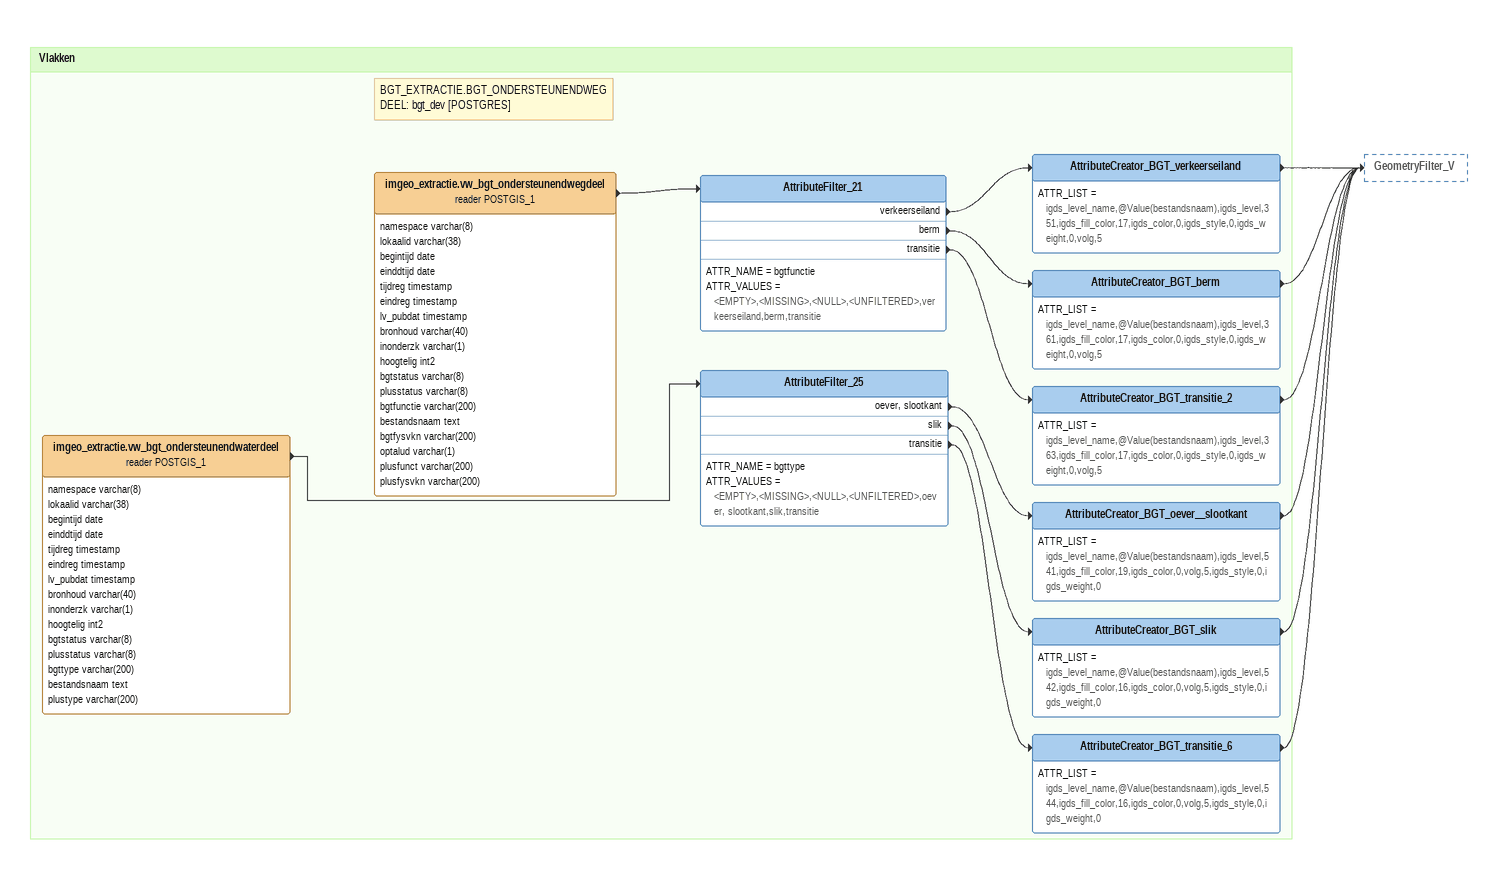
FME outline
Bookmark: Vlakken
imgeo_extractie.vw_bgt_ondersteunendwaterdeel (reader POSTGIS_1)
    attributes: namespace varchar(8), lokaalid varchar(38), begintijd date, einddtijd date, tijdreg timestamp, eindreg timestamp, lv_pubdat timestamp, bronhoud varchar(40), inonderzk varchar(1), hoogtelig int2, bgtstatus varchar(8), plusstatus varchar(8), bgttype varchar(200), bestandsnaam text, plustype varchar(200)
    -> AttributeFilter_25
AttributeFilter_25
    ATTR_NAME = bgttype
    ATTR_VALUES = <EMPTY>,<MISSING>,<NULL>,<UNFILTERED>,oever, slootkant,slik,transitie
    oever, slootkant -> AttributeCreator_BGT_oever__slootkant
    slik -> AttributeCreator_BGT_slik
    transitie -> AttributeCreator_BGT_transitie_6
AttributeCreator_BGT_oever__slootkant
    ATTR_LIST = igds_level_name,@Value(bestandsnaam),igds_level,541,igds_fill_color,19,igds_color,0,volg,5,igds_style,0,igds_weight,0
    -> GeometryFilter_V
AttributeCreator_BGT_slik
    ATTR_LIST = igds_level_name,@Value(bestandsnaam),igds_level,542,igds_fill_color,16,igds_color,0,volg,5,igds_style,0,igds_weight,0
    -> GeometryFilter_V
AttributeCreator_BGT_transitie_6
    ATTR_LIST = igds_level_name,@Value(bestandsnaam),igds_level,544,igds_fill_color,16,igds_color,0,volg,5,igds_style,0,igds_weight,0
    -> GeometryFilter_V
Note: BGT_EXTRACTIE.BGT_ONDERSTEUNENDWEGDEEL: bgt_dev [POSTGRES]
imgeo_extractie.vw_bgt_ondersteunendwegdeel (reader POSTGIS_1)
    attributes: namespace varchar(8), lokaalid varchar(38), begintijd date, einddtijd date, tijdreg timestamp, eindreg timestamp, lv_pubdat timestamp, bronhoud varchar(40), inonderzk varchar(1), hoogtelig int2, bgtstatus varchar(8), plusstatus varchar(8), bgtfunctie varchar(200), bestandsnaam text, bgtfysvkn varchar(200), optalud varchar(1), plusfunct varchar(200), plusfysvkn varchar(200)
    -> AttributeFilter_21
AttributeFilter_21
    ATTR_NAME = bgtfunctie
    ATTR_VALUES = <EMPTY>,<MISSING>,<NULL>,<UNFILTERED>,verkeerseiland,berm,transitie
    verkeerseiland -> AttributeCreator_BGT_verkeerseiland
    berm -> AttributeCreator_BGT_berm
    transitie -> AttributeCreator_BGT_transitie_2
AttributeCreator_BGT_verkeerseiland
    ATTR_LIST = igds_level_name,@Value(bestandsnaam),igds_level,351,igds_fill_color,17,igds_color,0,igds_style,0,igds_weight,0,volg,5
    -> GeometryFilter_V
AttributeCreator_BGT_berm
    ATTR_LIST = igds_level_name,@Value(bestandsnaam),igds_level,361,igds_fill_color,17,igds_color,0,igds_style,0,igds_weight,0,volg,5
    -> GeometryFilter_V
AttributeCreator_BGT_transitie_2
    ATTR_LIST = igds_level_name,@Value(bestandsnaam),igds_level,363,igds_fill_color,17,igds_color,0,igds_style,0,igds_weight,0,volg,5
    -> GeometryFilter_V
